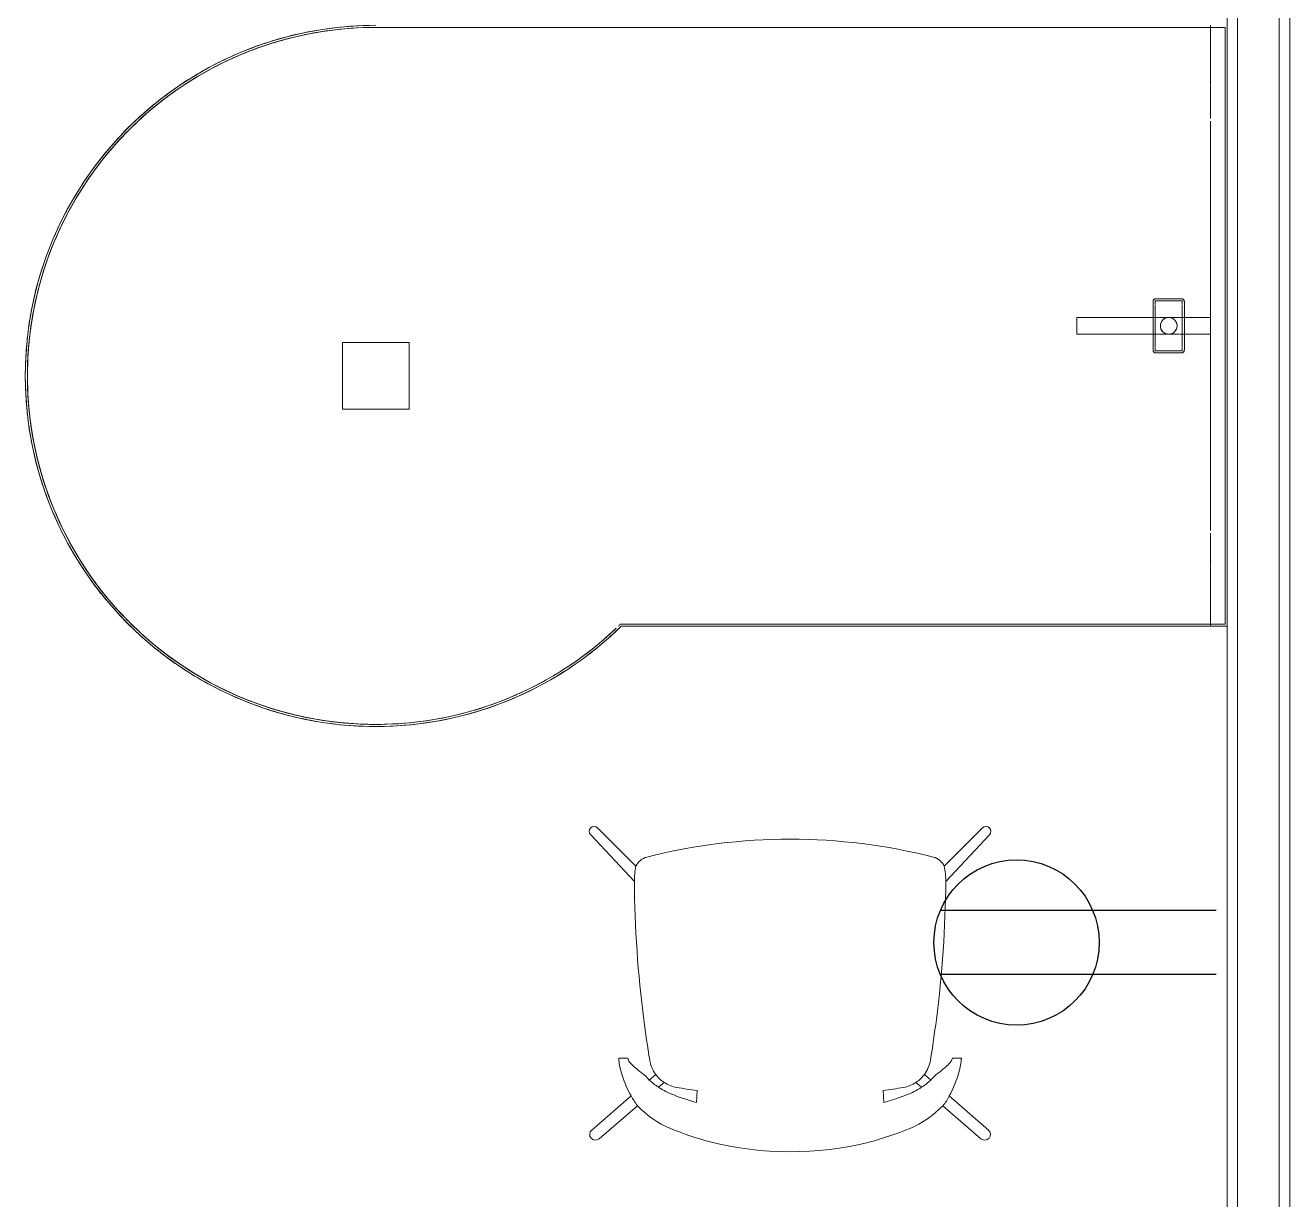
# Model space of a CAD drawing. Header units: inches. Extents: x -1180 to 2011, y -268 to 2143.
# Drawn here: x 468.9 to 544.7, y 1990.3 to 2060.6 of the extents above; entities that cross this region are included whole.
import ezdxf

# ---------------------------------------------------------------- set-up
doc = ezdxf.new("R2010")
doc.units = ezdxf.units.IN
doc.header["$MEASUREMENT"] = 0
for name, color, linetype, lineweight in [('A-ANNO-NOTE', 131, 'Continuous', 13), ('A-WALL', 113, 'Continuous', 13), ('A-WALL-PATT', 111, 'Continuous', 13), ('I-FURN', 30, 'Continuous', 9), ('I-FURN-PNLS', 30, 'Continuous', 9), ('I-WALL', 2, 'Continuous', 13)]:
    doc.layers.add(name, color=color, linetype=linetype, lineweight=lineweight)
pattern_1 = [(0, (0, 0), (30.72, 7.68), [1.267, -21.773, 1.267, -21.773, -122.88]), (0, (0, 0), (30.72, 7.68), [-46.08, 1.267, -44.813, 1.267, -21.773, -53.76]), (0, (0, 0), (30.72, 7.68), [-115.2, 1.267, -14.093, 1.267, -37.133]), (120, (11.52, 3.84), (-22.011075, 22.7643), [1.267, -21.773, 1.267, -21.773, -122.88]), (120, (11.52, 3.84), (-22.011075, 22.7643), [-46.08, 1.267, -44.813, 1.267, -21.773, -53.76]), (120, (11.52, 3.84), (-22.011075, 22.7643), [-115.2, 1.267, -14.093, 1.267, -37.133]), (240, (15.36, 19.2), (-8.708925, -30.4443), [1.267, -21.773, 1.267, -21.773, -122.88]), (240, (15.36, 19.2), (-8.708925, -30.4443), [-46.08, 1.267, -44.813, 1.267, -21.773, -53.76]), (240, (15.36, 19.2), (-8.708925, -30.4443), [-115.2, 1.267, -14.093, 1.267, -37.133])]

# ---------------------------------------------------------------- blocks, each defined once
blk = doc.blocks.new('Zira Wksta 12 - Type 1-V133-6TH FLOOR POWER _ SIGNAL')
at = {"layer": 'I-FURN'}
for p, q in [((-53, 17), (-53, 13)), ((-49, 17), (-53, 17)), ((-53, 17), (-49, 17)), ((-53, 13), (-53, 17)), ((-49, 13), (-49, 17)), ((-49, 17), (-49, 13)), ((-53, 13), (-49, 13)), ((-49, 13), (-53, 13))]:
    blk.add_line(p, q, dxfattribs=at)
at = {"layer": 'I-FURN-PNLS'}
for p, q in [((-51, 35.875), (-0.126, 35.875)), ((-0.126, 35.875), (-51, 35.875)), ((-0.126, 35.875), (-51, 35.875)), ((-51, 35.875), (-0.126, 35.875)), ((-1, 36), (-1, 35.877)), ((-1, 35.877), (-1, 36)), ((-1, 35.875), (-1, 32.44)), ((-1, 32.44), (-1, 35.875)), ((-0.125, 35.875), (-0.125, 0.125)), ((-0.125, 0.125), (-0.125, 35.875)), ((-0.125, 0.125), (-0.125, 35.875)), ((-0.125, 35.875), (-0.125, 0.125)), ((0, 0), (0, 36)), ((0, 36), (0, 0)), ((0, 0), (0, 36)), ((0, 36), (0, 0)), ((-1, 32.402), (-1, 30.417)), ((-1, 30.417), (-1, 32.402)), ((-1, 30.262), (-1, 5.738)), ((-1, 18.5), (-1, 30.262)), ((-4.437, 19.437), (-4.437, 16.562)), ((-4.437, 16.562), (-4.437, 19.437)), ((-4.312, 19.437), (-4.312, 19.29)), ((-4.312, 19.29), (-4.312, 19.437)), ((-4.312, 19.255), (-4.312, 16.745)), ((-4.312, 16.745), (-4.312, 19.255)), ((-2.75, 19.625), (-4.25, 19.625)), ((-4.25, 19.625), (-2.75, 19.625)), ((-4.182, 19.5), (-4.25, 19.5)), ((-4.25, 19.5), (-4.182, 19.5)), ((-2.833, 19.5), (-4.167, 19.5)), ((-4.167, 19.5), (-2.833, 19.5)), ((-2.75, 19.5), (-2.818, 19.5)), ((-2.818, 19.5), (-2.75, 19.5)), ((-2.687, 19.29), (-2.687, 19.437)), ((-2.687, 19.437), (-2.687, 19.29)), ((-2.687, 16.745), (-2.687, 19.255)), ((-2.687, 19.255), (-2.687, 16.745)), ((-2.562, 16.562), (-2.562, 19.437)), ((-2.562, 19.437), (-2.562, 16.562)), ((-9, 18.5), (-9, 17.5)), ((-5.891, 18.5), (-9, 18.5)), ((-9, 18.5), (-5.891, 18.5)), ((-9, 17.5), (-9, 18.5)), ((-4.437, 18.5), (-5.868, 18.5)), ((-5.868, 18.5), (-4.437, 18.5)), ((-4.312, 18.5), (-4.437, 18.5)), ((-4.437, 18.5), (-4.312, 18.5)), ((-4.152, 18.5), (-4.312, 18.5)), ((-4.312, 18.5), (-4.152, 18.5)), ((-3.644, 18.5), (-4.112, 18.5)), ((-4.112, 18.5), (-3.644, 18.5)), ((-3.361, 18.5), (-3.639, 18.5)), ((-3.639, 18.5), (-3.361, 18.5)), ((-2.888, 18.5), (-3.356, 18.5)), ((-3.356, 18.5), (-2.888, 18.5)), ((-2.687, 18.5), (-2.848, 18.5)), ((-2.848, 18.5), (-2.687, 18.5)), ((-2.563, 18.5), (-2.687, 18.5)), ((-2.687, 18.5), (-2.563, 18.5)), ((-1, 18.5), (-2.562, 18.5)), ((-2.562, 18.5), (-1, 18.5)), ((-1, 17.5), (-1, 18.5)), ((-1, 18.5), (-1, 17.5)), ((-1, 17.5), (-1, 18.5)), ((-9, 17.5), (-7.549, 17.5)), ((-7.549, 17.5), (-9, 17.5)), ((-7.527, 17.5), (-4.437, 17.5)), ((-4.437, 17.5), (-7.527, 17.5)), ((-4.437, 17.5), (-4.312, 17.5)), ((-4.312, 17.5), (-4.437, 17.5)), ((-4.312, 17.5), (-4.152, 17.5)), ((-4.152, 17.5), (-4.312, 17.5)), ((-4.112, 17.5), (-3.644, 17.5)), ((-3.644, 17.5), (-4.112, 17.5)), ((-3.639, 17.5), (-3.361, 17.5)), ((-3.361, 17.5), (-3.639, 17.5)), ((-3.356, 17.5), (-2.888, 17.5)), ((-2.888, 17.5), (-3.356, 17.5)), ((-2.848, 17.5), (-2.687, 17.5)), ((-2.687, 17.5), (-2.848, 17.5)), ((-2.687, 17.5), (-2.562, 17.5)), ((-2.562, 17.5), (-2.687, 17.5)), ((-2.562, 17.5), (-1, 17.5)), ((-1, 17.5), (-2.562, 17.5)), ((-1, 5.738), (-1, 17.5)), ((-4.312, 16.71), (-4.312, 16.562)), ((-4.312, 16.562), (-4.312, 16.71)), ((-2.687, 16.562), (-2.687, 16.71)), ((-2.687, 16.71), (-2.687, 16.562)), ((-4.25, 16.5), (-4.182, 16.5)), ((-4.182, 16.5), (-4.25, 16.5)), ((-4.25, 16.375), (-2.75, 16.375)), ((-2.75, 16.375), (-4.25, 16.375)), ((-4.167, 16.5), (-2.833, 16.5)), ((-2.833, 16.5), (-4.167, 16.5)), ((-2.818, 16.5), (-2.75, 16.5)), ((-2.75, 16.5), (-2.818, 16.5)), ((-1, 5.583), (-1, 3.598)), ((-1, 3.598), (-1, 5.583)), ((-1, 3.566), (-1, 0.125)), ((-1, 0.125), (-1, 3.566)), ((-0.125, 0.125), (-36.354, 0.125)), ((-36.354, 0.125), (-0.125, 0.125)), ((-36.354, 0.125), (-0.125, 0.125)), ((-0.125, 0.125), (-36.354, 0.125)), ((-36.303, 0), (0, 0)), ((0, 0), (-36.303, 0)), ((-1, 0.122), (-1, 0)), ((-1, 0), (-1, 0.122)), ((-36.303, 0), (0, 0)), ((-36.303, 0), (0, 0)), ((-1, 0), (0, 0)), ((0, 0), (-1, 0)), ((-64.656, -0.789), (-64.67, -0.776)), ((-64.656, -0.789), (-64.67, -0.776))]:
    blk.add_line(p, q, dxfattribs=at)
for centre, radius, start, end in [((-51, 15), 21, 90, 270), ((-51, 15), 21, 90, 270), ((-51, 15), 20.875, 90, 180), ((-51, 15), 20.875, 90, 180), ((-51, 15), 20.875, 98.18182, 114.54545), ((-51, 15), 20.875, 90, 106.36364), ((-51, 15), 21, 98.38202, 101.16837), ((-51, 15), 21, 98.38202, 101.16837), ((-51, 15), 21, 90, 98.38202), ((-51, 15), 21, 90, 98.38202), ((-51, 15), 20.875, 90, 98.18182), ((-51, 15), 20.875, 106.36364, 114.54545), ((-51, 15), 21, 106.76444, 110.10307), ((-51, 15), 21, 106.76444, 110.10307), ((-51, 15), 21, 101.16837, 106.76444), ((-51, 15), 21, 101.16837, 106.76444), ((-51, 15), 21, 110.10307, 115.14733), ((-51, 15), 21, 110.10307, 115.14733), ((-51, 15), 20.875, 114.54545, 180), ((-51, 15), 20.875, 114.54545, 130.90909), ((-51, 15), 21, 118.71869, 123.53081), ((-51, 15), 21, 118.71869, 123.53081), ((-51, 15), 21, 115.14733, 118.71869), ((-51, 15), 21, 115.14733, 118.71869), ((-51, 15), 21, 123.53081, 127.22796), ((-51, 15), 21, 123.53081, 127.22796), ((-51, 15), 21, 127.22796, 131.91499), ((-51, 15), 21, 127.22796, 131.91499), ((-51, 15), 20.875, 130.90909, 163.63636), ((-51, 15), 21, 131.91499, 135.6889), ((-51, 15), 21, 131.91499, 135.6889), ((-51, 15), 21, 135.6889, 140.30003), ((-51, 15), 21, 135.6889, 140.30003), ((-51, 15), 21, 140.30003, 144.12384), ((-51, 15), 21, 140.30003, 144.12384), ((-51, 15), 21, 144.12384, 148.68613), ((-51, 15), 21, 144.12384, 148.68613), ((-51, 15), 21, 148.68613, 150.2368), ((-51, 15), 21, 148.68613, 150.2368), ((-51, 15), 21, 150.28592, 152.54318), ((-51, 15), 21, 150.28592, 152.54318), ((-51, 15), 21, 152.54318, 157.07354), ((-51, 15), 21, 152.54318, 157.07354), ((-51, 15), 21, 157.07354, 158.94016), ((-51, 15), 21, 157.07354, 158.94016), ((-51, 15), 21, 159.046, 160.95245), ((-51, 15), 21, 159.046, 160.95245), ((-51, 15), 21, 160.95245, 165.46261), ((-51, 15), 21, 160.95245, 165.46261), ((-51, 15), 20.875, 163.63636, 180), ((-51, 15), 21, 165.46261, 169.35484), ((-51, 15), 21, 165.46261, 169.35484), ((-4.25, 19.437), 0.187, 90, 180), ((-4.25, 19.437), 0.187, 165, 180), ((-4.25, 19.437), 0.187, 90, 165), ((-4.25, 19.437), 0.0625, 90, 180), ((-4.25, 19.437), 0.0625, 120, 180), ((-4.25, 19.437), 0.0625, 90, 120), ((-2.75, 19.437), 0.188, 360, 90), ((-2.75, 19.437), 0.187, 15, 90), ((-2.75, 19.437), 0.0625, 75, 90), ((-2.75, 19.437), 0.0625, 30, 90), ((-2.75, 19.437), 0.0625, 60, 75), ((-2.75, 19.437), 0.0625, 30, 60), ((-2.75, 19.437), 0.0625, 15, 30), ((-2.75, 19.437), 0.0625, 0, 30), ((-2.75, 19.437), 0.0625, 360, 15), ((-2.75, 19.437), 0.187, 0, 15), ((-51, 15), 21, 169.35484, 173.85378), ((-51, 15), 21, 169.35484, 173.85378), ((-3.5, 18), 0.5, 90, 270), ((-3.5, 18), 0.5, 150, 255), ((-3.5, 18), 0.5, 135, 150), ((-3.5, 18), 0.5, 120, 135), ((-3.5, 18), 0.5, 90, 120), ((-3.5, 18), 0.5, 270, 90), ((-3.5, 18), 0.5, 330, 90), ((-3.5, 18), 0.5, 255, 270), ((-3.5, 18), 0.5, 270, 285), ((-3.5, 18), 0.5, 285, 300), ((-3.5, 18), 0.5, 300, 315), ((-3.5, 18), 0.5, 315, 330), ((-51, 15), 21, 173.85378, 177.75233), ((-51, 15), 21, 173.85378, 177.75233), ((-4.25, 16.562), 0.187, 180, 270), ((-4.25, 16.562), 0.188, 180, 195), ((-4.25, 16.562), 0.187, 195, 270), ((-4.25, 16.562), 0.0625, 180, 195), ((-4.25, 16.562), 0.0625, 180, 210), ((-4.25, 16.562), 0.0625, 195, 210), ((-4.25, 16.562), 0.0625, 210, 240), ((-4.25, 16.562), 0.0625, 210, 270), ((-4.25, 16.562), 0.0625, 240, 255), ((-4.25, 16.562), 0.0625, 255, 270), ((-2.75, 16.562), 0.187, 270, 0), ((-2.75, 16.562), 0.188, 270, 345), ((-2.75, 16.562), 0.0625, 270, 300), ((-2.75, 16.562), 0.0625, 270, 300), ((-2.75, 16.562), 0.0625, 300, 0), ((-2.75, 16.562), 0.0625, 300, 330), ((-2.75, 16.562), 0.0625, 330, 0), ((-2.75, 16.562), 0.187, 345, 0), ((-51, 15), 21, 177.75233, 180), ((-51, 15), 21, 177.75233, 180), ((-51, 15), 21, 180, 182.24767), ((-51, 15), 21, 180, 182.24767), ((-51, 15), 20.875, 180, 188.18182), ((-51, 15), 20.875, 180, 270), ((-51, 15), 20.875, 180, 270), ((-51, 15), 20.875, 180, 229.09091), ((-51, 15), 21, 182.24767, 186.14622), ((-51, 15), 21, 182.24767, 186.14622), ((-51, 15), 21, 186.14622, 190.64516), ((-51, 15), 21, 186.14622, 190.64516), ((-51, 15), 20.875, 188.18182, 196.36364), ((-51, 15), 21, 190.64516, 194.53739), ((-51, 15), 21, 190.64516, 194.53739), ((-51, 15), 21, 194.53739, 199.04755), ((-51, 15), 21, 194.53739, 199.04755), ((-51, 15), 20.875, 196.36364, 212.72727), ((-51, 15), 21, 199.04755, 201.05984), ((-51, 15), 21, 199.04755, 201.05984), ((-51, 15), 21, 201.13026, 202.92646), ((-51, 15), 21, 201.13026, 202.92646), ((-51, 15), 21, 202.92646, 207.45682), ((-51, 15), 21, 202.92646, 207.45682), ((-51, 15), 21, 207.45682, 211.31387), ((-51, 15), 21, 207.45682, 211.31387), ((-51, 15), 21, 211.31387, 215.87616), ((-51, 15), 21, 211.31387, 215.87616), ((-51, 15), 20.875, 212.72727, 220.90909), ((-51, 15), 21, 215.87616, 219.69997), ((-51, 15), 21, 215.87616, 219.69997), ((-51, 15), 21, 219.69997, 224.3111), ((-51, 15), 21, 219.69997, 224.3111), ((-51, 15), 20.875, 220.90909, 229.09091), ((-51, 15), 21, 224.3111, 228.08501), ((-51, 15), 21, 224.3111, 228.08501), ((-51, 15), 21, 270, 314.41531), ((-51, 15), 20.875, 314.12733, 314.36622), ((-51, 15), 20.875, 314.12733, 314.36622), ((-51, 15), 20.875, 314.12733, 314.36622), ((-51, 15), 20.875, 314.12733, 314.36622), ((-51, 15), 20.875, 314.36622, 314.5552), ((-51, 15), 20.875, 314.36622, 314.5552), ((-51, 15), 20.875, 314.36622, 314.5552), ((-51, 15), 20.875, 314.36622, 314.5552), ((-51, 15), 21, 228.08501, 232.77204), ((-51, 15), 21, 228.08501, 232.77204), ((-51, 15), 21, 270, 314.41531), ((-51, 15), 21, 270, 314.41531), ((-51, 15), 20.875, 270, 313.60546), ((-51, 15), 20.875, 270, 313.60546), ((-51, 15), 20.875, 270, 313.60546), ((-51, 15), 20.875, 307.12933, 313.60546), ((-51, 15), 21, 307.01276, 314.41531), ((-51, 15), 20.875, 229.14239, 245.45455), ((-51, 15), 20.875, 229.14239, 270), ((-51, 15), 21, 232.77204, 236.46919), ((-51, 15), 21, 232.77204, 236.46919), ((-51, 15), 21, 270, 307.01276), ((-51, 15), 20.875, 299.70347, 307.12933), ((-51, 15), 21, 236.46919, 241.28131), ((-51, 15), 21, 236.46919, 241.28131), ((-51, 15), 21, 241.28131, 244.85267), ((-51, 15), 21, 241.28131, 244.85267), ((-51, 15), 20.875, 292.2776, 299.70347), ((-51, 15), 21, 244.85267, 249.89693), ((-51, 15), 21, 244.85267, 249.89693), ((-51, 15), 20.875, 245.45455, 253.63636), ((-51, 15), 20.875, 284.85173, 292.2776), ((-51, 15), 21, 249.89693, 253.23556), ((-51, 15), 21, 249.89693, 253.23556), ((-51, 15), 21, 253.23556, 258.83163), ((-51, 15), 21, 253.23556, 258.83163), ((-51, 15), 20.875, 253.63636, 261.81818), ((-51, 15), 20.875, 277.42587, 284.85173), ((-51, 15), 21, 258.83163, 261.61798), ((-51, 15), 21, 258.83163, 261.61798), ((-51, 15), 21, 261.61798, 270), ((-51, 15), 21, 261.61798, 270), ((-51, 15), 20.875, 261.81818, 270), ((-51, 15), 20.875, 270, 277.42587)]:
    blk.add_arc(centre, radius, start, end, dxfattribs=at)
blk = doc.blocks.new('Steelcase Coalesse - Wrapp Side - Seating - Four Leg - Chair-5299867-6TH FLOOR POWER _ SIGNAL')
at = {"layer": 'I-FURN'}
for p, q in [((-11.438, 17.952), (-9.149, 15.962)), ((9.149, 15.962), (11.438, 17.952)), ((-9.529, 15.371), (-11.884, 17.417)), ((11.884, 17.417), (9.529, 15.371)), ((-5.611, 15.775), (-5.573, 15.055)), ((5.611, 15.775), (5.573, 15.055)), ((-8.05, 14.085), (-8.438, 14.422)), ((-7.878, 14.858), (-7.544, 14.567)), ((7.544, 14.567), (7.878, 14.858)), ((8.438, 14.422), (8.05, 14.085)), ((-9.728, 13.105), (-10.267, 13.105)), ((-9.658, 13.303), (-9.728, 13.105)), ((9.728, 13.105), (9.658, 13.303)), ((10.267, 13.105), (9.728, 13.105)), ((-11.945, -0.271), (-9.327, 2.536)), ((9.327, 2.536), (11.945, -0.271)), ((-9.237, 1.617), (-11.535, -0.681)), ((11.535, -0.681), (9.237, 1.617))]:
    blk.add_line(p, q, dxfattribs=at)
for centre, radius, start, end in [((-0.002, -0.918), 19.64, 75.86026, 103.95645), ((-11.655, 17.68), 0.348, 51.39841, 229), ((0.046, -0.048), 18.809, 104.73633, 112.55949), ((-0.046, -0.047), 18.808, 67.44035, 75.08237), ((11.655, 17.68), 0.348, 311, 128.60159), ((-4.942, 11.957), 5.809, 112.55949, 136.40791), ((4.942, 11.957), 5.809, 43.59209, 67.44035), ((-7.8, 14.678), 1.863, 136.40791, 158.17964), ((4.029, 12.257), 6.32, 29.51558, 35.89688), ((-4.029, 12.257), 6.32, 150.48442, 164.46435), ((-5.403, 11.114), 4.488, 110.48423, 123.46989), ((-0.273, -2.39), 18.933, 107.40608, 110.72581), ((-0.203, -2.58), 19.135, 106.41704, 107.43589), ((0.273, -2.39), 18.933, 69.27419, 73.62349), ((5.403, 11.114), 4.488, 56.53011, 69.51577), ((4.029, 12.257), 6.32, 15.53565, 29.51558), ((-10.514, 16.161), 2.708, 307.23909, 320.05046), ((-5.292, 10.947), 4.688, 123.46989, 132.15215), ((-6.453, 12.916), 1.979, 123.45809, 143.8091), ((-6.453, 12.916), 1.979, 99.71759, 123.45809), ((-0.215, -23.507), 38.933, 97.90997, 99.71759), ((0.215, -23.507), 38.933, 80.28241, 82.09003), ((6.453, 12.916), 1.979, 56.54191, 80.28241), ((6.453, 12.916), 1.979, 36.1909, 56.54191), ((5.292, 10.947), 4.688, 47.84785, 56.53011), ((10.514, 16.161), 2.708, 219.94954, 232.76091), ((-5.937, 12.777), 4.342, 164.32877, 175.66877), ((-5.239, 9.113), 6.096, 126.61805, 132.96402), ((-6.453, 12.916), 1.979, 143.8091, 170.62807), ((6.453, 12.916), 1.979, 9.37193, 36.1909), ((6.453, 12.916), 1.979, 9.37193, 36.1909), ((5.239, 9.113), 6.096, 47.03598, 53.38195), ((5.937, 12.777), 4.342, 4.33123, 15.67123), ((-7.504, 11.47), 2.828, 131.93665, 139.59743), ((59.891, 1.967), 69.221, 170.62807, 172.66427), ((-59.891, 1.967), 69.221, 7.33573, 9.37193), ((7.504, 11.47), 2.828, 40.40257, 48.06335), ((59.891, 1.967), 69.221, 172.66427, 179.5287), ((-59.891, 1.967), 69.221, 0.4713, 7.33573), ((-4.968, 2.5), 4.359, 179.5287, 191.68371), ((4.968, 2.5), 4.359, 348.31629, 0.4713), ((-8.329, 2.037), 1, 204.83571, 255.24633), ((8.329, 2.037), 1, 284.25288, 335.16429), ((0, 34.827), 34.831, 255.7325, 284.25288), ((-11.74, -0.476), 0.29, 135, 315), ((11.74, -0.476), 0.29, 225, 45)]:
    blk.add_arc(centre, radius, start, end, dxfattribs=at)

msp = doc.modelspace()

# ---------------------------------------------------------------- hatches: boundary and pattern name
at = {"layer": 'A-WALL-PATT', "lineweight": 9}
h = msp.add_hatch(dxfattribs=at)
h.set_pattern_fill('FP_1', color=256, style=0, pattern_type=2)
h.set_pattern_definition(pattern_1)
h.paths.add_polyline_path([(541.548, 1880.548), (541.548, 2135.327), (540.923, 2135.327), (540.923, 1880.548)], flags=0)
h = msp.add_hatch(dxfattribs=at)
h.set_pattern_fill('FP_1', color=256, style=0, pattern_type=2)
h.set_pattern_definition(pattern_1)
h.paths.add_polyline_path([(544.673, 1877.423), (544.673, 2135.327), (544.048, 2135.327), (544.048, 1877.423)], flags=0)

# ---------------------------------------------------------------- linework, layer by layer
at = {"layer": 'A-ANNO-NOTE', "lineweight": 30}
for p, q in [((540.27, 2007.582), (523.743, 2007.582)), ((540.27, 2003.749), (523.743, 2003.749))]:
    msp.add_line(p, q, dxfattribs=at)
msp.add_circle((528.307, 2005.665), 4.95, dxfattribs=at)
at = {"layer": 'A-WALL'}
for p, q in [((541.548, 2135.327), (541.548, 1880.548)), ((544.048, 2135.327), (544.048, 1878.048))]:
    msp.add_line(p, q, dxfattribs=at)
at = {"layer": 'I-WALL'}
for p, q in [((540.923, 2135.327), (540.923, 1881.173)), ((544.673, 1877.423), (544.673, 2135.327))]:
    msp.add_line(p, q, dxfattribs=at)

# ---------------------------------------------------------------- block references
at = {"layer": 'I-FURN'}
msp.add_blockref('Zira Wksta 12 - Type 1-V133-6TH FLOOR POWER _ SIGNAL', (540.923, 2024.605), dxfattribs=at)
at = {"layer": 'I-FURN', "rotation": 180}
msp.add_blockref('Steelcase Coalesse - Wrapp Side - Seating - Four Leg - Chair-5299867-6TH FLOOR POWER _ SIGNAL', (514.74, 2011.852), dxfattribs=at)

doc.saveas('drawing.dxf')
